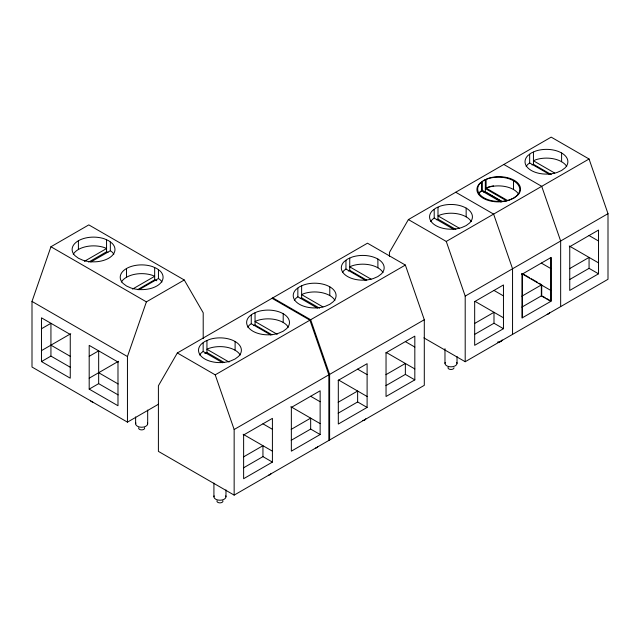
<?xml version="1.0" encoding="UTF-8"?>
<svg xmlns="http://www.w3.org/2000/svg" width="640" height="640" viewBox="0 0 640 640"><rect width="100%" height="100%" fill="white"/><g stroke="black" fill="none" stroke-linecap="round" stroke-linejoin="round"><path stroke-width="0.96" d="M158.44 404.248L127.448 422.136L32 367.032L32 301.424L50.936 246.752L88.816 224.888L184.264 279.992L203.208 312.8L203.208 338.64M127.448 422.136L127.448 356.536L146.392 301.864L184.264 279.992M177.336 352.968L158.4 385.776L158.4 451.376L234.152 495.112L424.296 385.336L424.296 319.728L405.36 265.064L367.48 243.192L177.336 352.968L215.216 374.84L234.152 429.512L234.152 495.112M423.88 337.864L465.2 361.72L608 279.28L608 213.672L589.064 159L551.184 137.128L408.392 219.576L389.448 252.376L389.448 256.352M203.152 342.728L203.152 351.472L201.392 352.8A21.424 12.368 0 0 0 199.656 355.008M251.256 314.952L251.256 323.704L249.496 325.024A21.424 12.368 0 0 0 247.76 327.24M297.848 288.056L297.848 296.8L296.088 298.128A21.424 12.368 0 0 0 294.352 300.344M345.952 260.28L345.952 269.032L344.192 270.352A21.424 12.368 0 0 0 342.456 272.568M434.208 209.328L434.208 218.08L432.44 219.4A21.424 12.368 0 0 0 430.712 221.616M479.792 192.072L481.552 190.744L481.552 182M482.312 181.56L482.312 190.304L480.544 191.632A21.424 12.368 0 0 0 478.816 193.84M529.656 154.224L529.656 162.968L527.896 164.296A21.424 12.368 0 0 0 526.16 166.504M84.416 261.32L106.56 248.536L104.264 247.52A21.424 12.368 0 0 0 73.256 254.264M88.672 262.096L106.56 251.776L107.984 252.408M90.76 262.032L110.344 250.728L110.344 241.976M41.472 328.76L50.936 323.296L50.936 356.096L70.408 367.336M132.52 289.096L154.664 276.312L152.368 275.296A21.424 12.368 0 0 0 121.36 282.032M137.632 289.64L154.664 279.808L156.808 280.76M138.864 289.808L158.448 278.496L158.448 269.752M41.472 350.632L70.736 333.728M70.408 334.536L41.472 317.824L41.472 361.56L50.936 356.096M89.192 356.312L98.664 350.848L98.664 383.648L118.136 394.896M89.192 378.184L118.464 361.288M118.136 362.088L89.192 345.376L89.192 389.12L98.664 383.648M215.216 374.84L405.36 265.064M408.392 219.576L446.264 241.44L589.064 159M234.152 429.512L424.296 319.728M465.2 361.72L465.2 296.112L608 213.672M243.464 435.064L272.408 418.36L272.408 462.096L243.624 478.712L243.624 434.976M291.192 407.512L320.136 390.8L320.136 434.536L291.352 451.16L291.352 407.424M338.16 380.4L367.104 363.688L367.104 407.424L338.312 424.04L338.312 380.304M385.888 352.84L414.824 336.136L414.824 379.872L386.04 396.488L386.04 352.752M474.52 301.672L503.456 284.96L503.456 328.696L474.672 345.32L474.672 301.584M521.864 274.336L551.184 257.408L551.184 301.144L522.016 317.984L522.016 274.248M569.592 246.784L598.528 230.072L598.528 273.808L569.744 290.432L569.744 246.688M243.464 456.936L262.944 445.688L262.944 456.624L243.464 467.872M291.192 429.384L310.664 418.136L310.664 429.072L291.192 440.312M338.16 402.264L357.632 391.024L357.632 401.952L338.16 413.2M385.888 374.712L405.36 363.464L405.36 374.4L385.888 385.648M474.52 323.536L493.992 312.296L493.992 323.232L474.52 334.472M521.864 296.208L541.712 284.744L541.712 295.68L521.864 307.136M569.592 268.648L589.064 257.408L589.064 268.344L569.592 279.584M483.192 180.76L487.632 178.792A21.424 12.368 0 0 1 513.496 180.76A21.424 12.368 0 0 1 516.904 195.688L513.496 198.256L509.056 200.216A21.424 12.368 0 0 1 483.192 198.256A21.424 12.368 0 0 1 479.792 183.32L483.952 180.32L488.392 178.352A21.424 12.368 0 0 1 514.256 180.32A21.424 12.368 0 0 1 517.656 195.256L514.256 197.816L509.816 199.784A21.424 12.368 0 0 1 483.952 197.816A21.424 12.368 0 0 1 480.544 182.88M532.016 164.92L533.44 164.28L551.328 174.608M486.096 179.368L486.096 188.12L488.392 187.104A21.424 12.368 0 0 1 493.56 185.864M483.912 192.424L485.336 191.792L501.52 201.136M436.56 219.76L437.992 219.128L455.872 229.456M348.312 270.976L349.736 270.344L366.768 280.176M300.208 298.488L301.632 297.856L319.52 308.176M253.616 325.648L255.048 325.016L272.08 334.848M204.8 353.472L206.944 352.52L223.976 362.352M554.728 173.072L533.44 160.784L535.736 159.768A21.424 12.368 0 0 1 566.744 166.504M529.656 162.968L549.24 174.28M503.84 164.464L541.712 186.336L560.656 241.008L560.656 306.608M589.064 235.536L598.528 241.008M486.096 188.12L507.384 200.408M506.624 200.848L485.336 188.56L487.632 187.544A21.424 12.368 0 0 1 518.64 194.28M482.312 190.304L501.04 201.12M481.552 190.744L501.136 202.048M569.264 245.976L598.528 262.872M589.064 268.344L598.528 273.808M455.736 192.24L493.608 214.104L512.552 268.776L512.552 334.384M541.336 263.096L550.808 268.56M459.28 228.184L437.992 215.888L440.288 214.872A21.424 12.368 0 0 1 471.288 221.616M434.208 218.08L453.792 229.384M523.64 274.304L529.664 277.784M531.384 278.776L537.408 282.256M539.136 283.248L540.856 284.248M521.536 273.528L550.808 290.432M542.576 296.176L545.16 297.664M546.88 298.656L549.464 300.152M493.992 290.432L503.456 295.896M475.048 301.36L503.456 317.76M493.992 323.232L503.456 328.696M371.024 279.136L349.736 266.848L352.032 265.832A21.424 12.368 0 0 1 383.04 272.568M345.952 269.032L365.536 280.336M405.36 341.6L414.824 347.064M322.92 306.904L301.632 294.616L303.928 293.6A21.424 12.368 0 0 1 334.936 300.344M297.848 296.8L317.432 308.112M386.416 352.536L414.824 368.936M272.792 297.864L310.664 319.728L329.608 374.4L329.608 440.008M405.36 374.4L414.824 379.872M272.032 298.296L309.912 320.168L328.848 374.84L328.848 440.44M357.632 369.152L367.104 374.624M277.184 334.296L255.048 321.512L257.344 320.496A21.424 12.368 0 0 1 288.344 327.24M251.256 323.704L270.84 335.008M338.696 380.088L367.104 396.488M357.632 401.952L367.104 407.424M310.664 396.272L320.136 401.736M50.936 246.752L146.392 301.864M229.08 362.072L206.944 349.288L209.24 348.272A21.424 12.368 0 0 1 240.24 355.008M203.152 351.472L222.736 362.784M290.864 406.704L320.136 423.608M310.664 429.072L320.136 434.536M262.944 423.824L272.408 429.288M32 301.424L127.448 356.536M243.144 434.264L272.408 451.16M262.944 456.624L272.408 462.096M50.936 345.16L70.408 356.408M98.664 372.712L118.136 383.96M41.472 361.56L70.256 378.184L70.256 334.448M89.192 389.12L117.984 405.736L117.984 362M158.448 278.496L160.208 279.824A21.424 12.368 0 0 1 161.944 282.032M110.344 250.728L112.104 252.048A21.424 12.368 0 0 1 113.84 254.264M446.264 241.44L465.2 296.112M561.6 152.984A21.424 12.368 0 0 1 565.008 167.92L561.6 170.48L557.16 172.448A21.424 12.368 0 0 1 531.296 170.48A21.424 12.368 0 0 1 527.896 155.552L531.296 152.984L535.736 151.024A21.424 12.368 0 0 1 561.6 152.984L561.6 161.736M550.808 257.624L550.808 301.36L541.336 295.896L541.336 284.96M533.44 152.04L533.44 164.28M522.4 274.024L522.4 317.76M513.496 180.76L513.496 189.504M485.336 179.808L485.336 191.792M466.152 208.096A21.424 12.368 0 0 1 469.552 223.024L466.152 225.592L461.712 227.552A21.424 12.368 0 0 1 435.848 225.592A21.424 12.368 0 0 1 432.44 210.656L435.848 208.096L440.288 206.128A21.424 12.368 0 0 1 466.152 208.096L466.152 216.84M457.024 356.512L457.024 363.36M444.976 348.688L444.976 363.36M437.992 207.144L437.992 219.128M377.896 259.048A21.424 12.368 0 0 1 381.304 273.976L377.896 276.544L373.456 278.504A21.424 12.368 0 0 1 347.592 276.544A21.424 12.368 0 0 1 344.192 261.608L347.592 259.048L352.032 257.08A21.424 12.368 0 0 1 377.896 259.048L377.896 267.792M349.736 258.096L349.736 270.344M329.792 286.816A21.424 12.368 0 0 1 333.2 301.752L329.792 304.312L325.352 306.28A21.424 12.368 0 0 1 299.488 304.312A21.424 12.368 0 0 1 296.088 289.384L299.488 286.816L303.928 284.856A21.424 12.368 0 0 1 329.792 286.816L329.792 295.568M301.632 285.872L301.632 297.856M283.208 313.72A21.424 12.368 0 0 1 286.608 328.648L283.208 331.208L278.768 333.176A21.424 12.368 0 0 1 252.904 331.208A21.424 12.368 0 0 1 249.496 316.28L252.904 313.72L257.344 311.752A21.424 12.368 0 0 1 283.208 313.72L283.208 322.464M255.048 312.768L255.048 325.016M235.104 341.488A21.424 12.368 0 0 1 238.504 356.424L235.104 358.984L230.664 360.952A21.424 12.368 0 0 1 204.8 358.984A21.424 12.368 0 0 1 201.392 344.048L204.8 341.488L209.24 339.52A21.424 12.368 0 0 1 235.104 341.488L235.104 350.24M225.976 489.904L225.976 496.752M213.92 483.056L213.92 496.752M206.944 340.536L206.944 352.52M154.664 267.56L154.664 279.808M147.68 410.08L147.68 423.776M135.624 416.928L135.624 423.776M126.504 268.512A21.424 12.368 0 0 0 123.096 283.448L126.504 286.008L130.944 287.976A21.424 12.368 0 0 0 156.808 286.008A21.424 12.368 0 0 0 160.208 271.072L156.808 268.512L152.368 266.544A21.424 12.368 0 0 0 126.504 268.512L126.504 277.264M106.56 239.792L106.56 251.776M78.4 240.744A21.424 12.368 0 0 0 74.992 255.672L78.4 258.232L82.84 260.2A21.424 12.368 0 0 0 108.704 258.232A21.424 12.368 0 0 0 112.104 243.304L108.704 240.744L104.264 238.776A21.424 12.368 0 0 0 78.4 240.744L78.4 249.488M549.464 312.624A3.016 1.736 0 0 1 547.232 314.304M501.256 340.848A3.016 1.736 0 0 1 497.568 342.08M456.824 362.456A6.024 3.48 0 0 1 451 366.84A6.024 3.48 0 0 1 445.176 362.456M502.12 339.96A3.016 1.736 0 0 1 499.104 341.704M454.016 367.736A3.016 1.736 0 0 1 450.216 369.416A3.016 1.736 0 0 1 448.392 366.864M365.76 418.688A3.016 1.736 0 0 1 362.744 420.424M317.656 446.456A3.016 1.736 0 0 1 315.424 448.136M225.768 495.856A6.024 3.48 0 0 1 219.952 500.232A6.024 3.48 0 0 1 214.128 495.856M271.064 473.352A3.016 1.736 0 0 1 268.832 475.04M222.864 500.68A3.016 1.736 0 0 1 219.952 502.872A3.016 1.736 0 0 1 217.04 500.68M147.472 422.88A6.024 3.48 0 0 1 141.656 427.256A6.024 3.48 0 0 1 135.832 422.88M144.568 427.704A3.016 1.736 0 0 1 141.656 429.888A3.016 1.736 0 0 1 138.744 427.704M92.768 402.056A3.016 1.736 0 0 1 90.536 400.376"/></g></svg>
